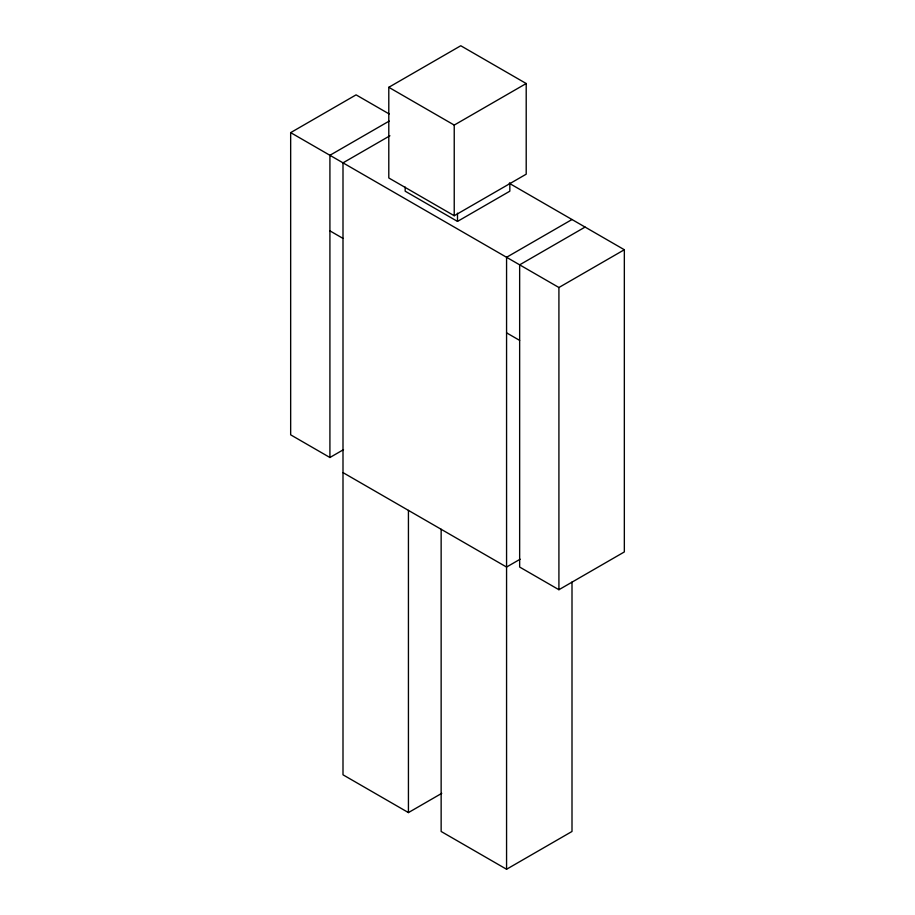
<?xml version="1.0" encoding="UTF-8"?>
<svg xmlns="http://www.w3.org/2000/svg" width="915" height="915" viewBox="0 0 915 915"><rect width="100%" height="100%" fill="white"/><g stroke="black" fill="none" stroke-linecap="round" stroke-linejoin="round"><path stroke-width="1.37" d="M343.491 449.665L329.915 457.5L290.661 434.831L290.661 132.629L356.084 94.863L389.207 113.986M388.795 87.302L460.771 45.75L526.205 83.528L526.205 174.182L454.229 215.734L388.795 177.968L388.795 87.302L454.229 125.081L526.205 83.528M389.172 121.089L329.915 155.298L329.915 457.5M389.916 135.775L342.999 162.859L342.999 774.811L408.433 812.589L441.762 793.339M405.162 187.06L405.162 191.189L457.5 221.407L509.838 191.189L509.838 182.943M572.001 219.52L506.567 257.287L506.567 869.25L572.001 831.472L572.001 582.02M585.085 227.069L519.651 264.847L519.651 567.048L558.916 589.718L624.339 551.939L624.339 249.738L509.278 183.297M290.661 132.629L558.916 287.504L624.339 249.738M520.155 559.202L506.567 567.048L342.999 472.609M329.915 230.855L342.999 238.403M506.567 332.843L519.651 340.391M506.567 869.25L441.144 831.472L441.144 529.27M558.916 287.504L558.916 589.718M457.5 213.161L457.5 221.407M454.229 125.081L454.229 215.734M408.433 510.387L408.433 812.589"/></g></svg>
